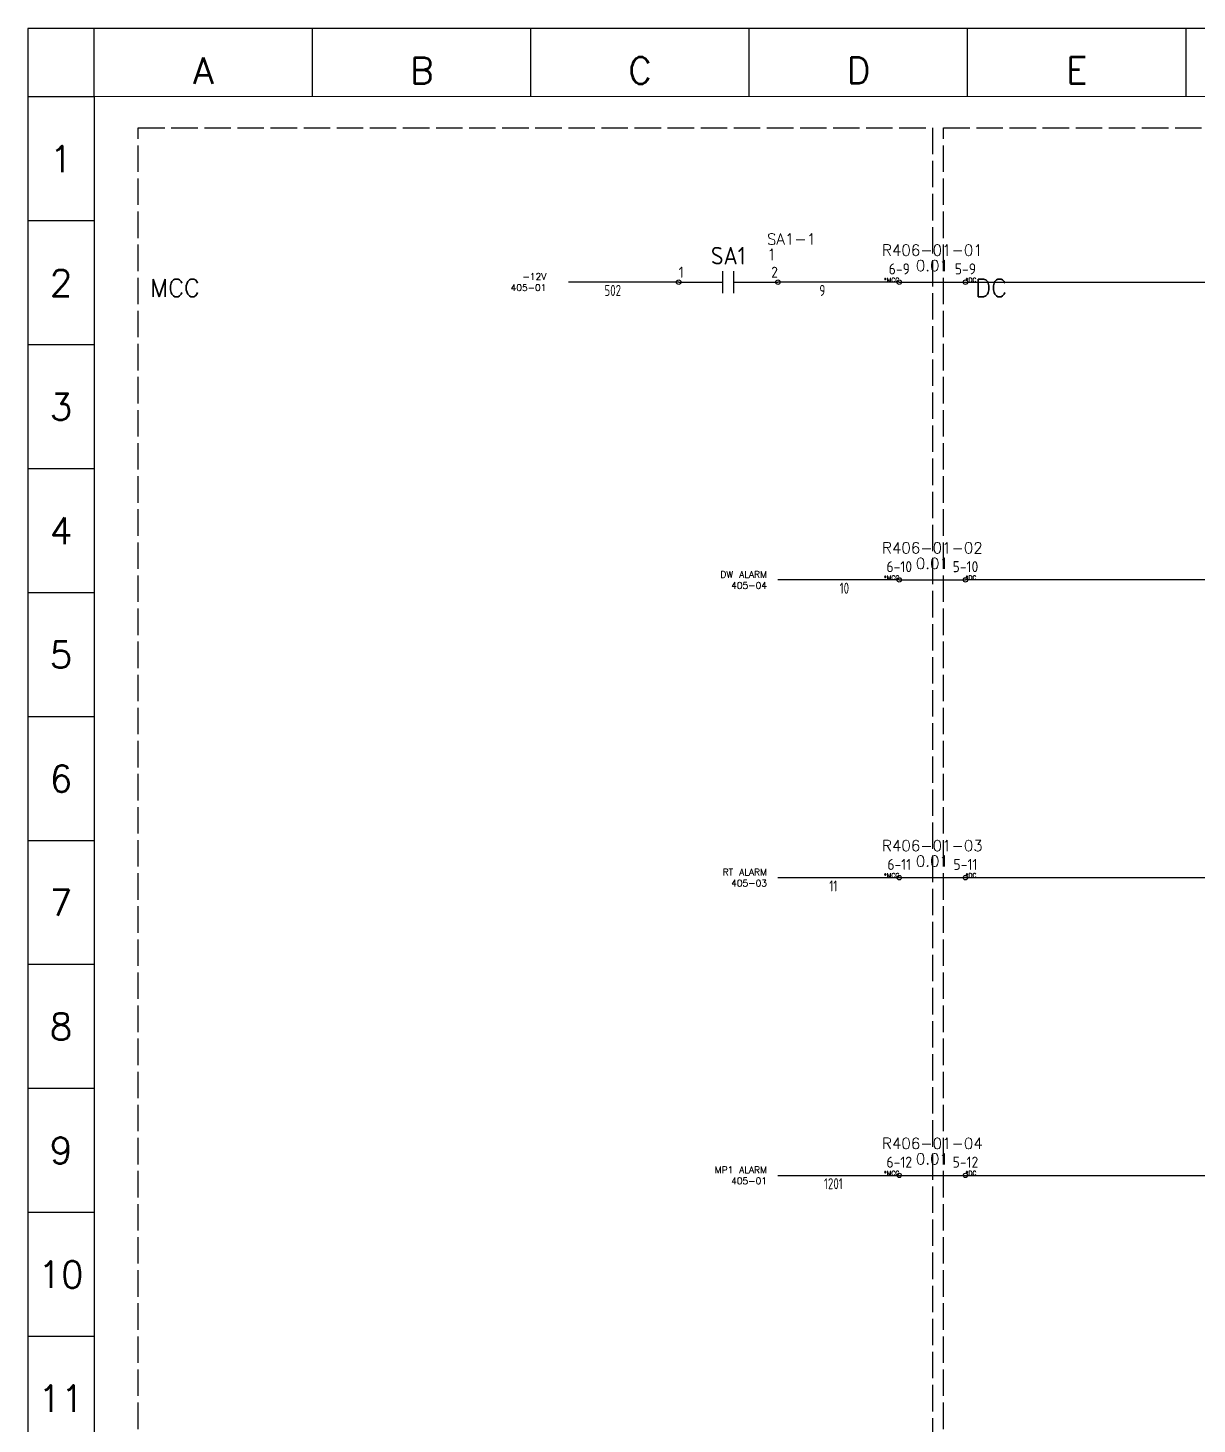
# Model space of a CAD drawing. Header units: millimetres. Extents: x 0 to 1020, y 0 to 646.
# Drawn here: x 0 to 265, y 328.6 to 645.1 of the extents above; entities that cross this region are included whole.
import ezdxf
from ezdxf.enums import TextEntityAlignment as Align

# ---------------------------------------------------------------- set-up
doc = ezdxf.new("R2010")
doc.units = ezdxf.units.MM
doc.header["$LTSCALE"] = 0.5
doc.linetypes.add('ACAD_ISO02W100', pattern=[15, 12, -3])
for name, color, linetype in [('LOCBOX', 7, 'ACAD_ISO02W100'), ('NETLIST', 50, 'Continuous'), ('OUTLINE_GRID', 7, 'Continuous'), ('WIREFIXED', 7, 'Continuous'), ('WIRES', 7, 'Continuous')]:
    doc.layers.add(name, color=color, linetype=linetype)
doc.styles.get("Standard").update_dxf_attribs({"font": 'txt.shx', "bigfont": 'gbcbig.shx'})
doc.styles.add('WD_IEC', font='isocp2.shx', dxfattribs={"width": 0.9, "height": 4})

# ---------------------------------------------------------------- blocks, each defined once
blk = doc.blocks.new('2010 Grid')
at = {"layer": 'OUTLINE_GRID'}
for p, q in [((0, 481.25), (0, 0)), ((850, 481.25), (0, 481.25)), ((12.5, 468.31), (12.5, 481.25)), ((53.75, 468.33), (53.75, 481.27)), ((95, 468.35), (95, 481.29)), ((136.25, 468.37), (136.25, 481.32)), ((177.5, 468.39), (177.5, 481.34)), ((218.75, 468.41), (218.75, 481.36)), ((12.5, 468.31), (0, 468.31)), ((837.5, 468.74), (12.5, 468.31)), ((12.5, 468.31), (12.5, 0)), ((12.5, 444.89), (0, 444.89)), ((12.5, 421.47), (0, 421.47)), ((12.5, 398.06), (0, 398.06)), ((12.5, 374.64), (0, 374.64)), ((12.5, 351.23), (0, 351.23)), ((12.5, 327.81), (0, 327.81)), ((12.5, 304.4), (0, 304.4)), ((12.5, 280.98), (0, 280.98)), ((12.5, 257.57), (0, 257.57)), ((12.5, 234.15), (0, 234.15))]:
    blk.add_line(p, q, dxfattribs=at)
at = {"layer": 'OUTLINE_GRID', "char_height": 5, "width": 17.7556, "attachment_point": 5}
for s, insert in [('A', (33.12, 473.28)), ('B', (74.38, 473.3)), ('C', (115.62, 473.32)), ('D', (156.88, 473.34)), ('E', (198.12, 473.37)), ('1', (6.25, 456.6)), ('2', (6.25, 433.18)), ('3', (6.25, 409.77)), ('4', (6.25, 386.35)), ('5', (6.25, 362.94)), ('6', (6.25, 339.52)), ('7', (6.25, 316.11)), ('8', (6.25, 292.69)), ('9', (6.25, 269.28)), ('10', (6.25, 245.86)), ('11', (6.25, 222.44))]:
    blk.add_mtext(s, dxfattribs=dict(at, insert=insert))
blk = doc.blocks.new('INTERCONNECT-H1')
blk.add_line((-2.5, 0), (12.5, 0))
for centre in [(-2.5, 0), (12.5, 0)]:
    blk.add_circle(centre, 0.5)
at = {"style": 'WD_IEC', "flags": 1}
for tag, height, p in [('LOC', 4, (5, 10)), ('TAG1', 4, (-2.43, 3.16)), ('DESC1', 2.5, (5, -2.5))]:
    blk.add_attdef(tag, text='', height=height, dxfattribs=at).set_placement(p, align=Align.MIDDLE_CENTER)
at = {"style": 'WD_IEC', "flags": 8}
for tag, p in [('TERM01', (-2.5, 1)), ('TERM02', (12.5, 1))]:
    blk.add_attdef(tag, text='', height=2.5, dxfattribs=at).set_placement(p, align=Align.BOTTOM_CENTER)
at = {"style": 'WD_IEC', "flags": 1}
blk.add_attdef('X4TERM01', (-2.5, 0), '', height=0.5, dxfattribs=at)
blk.add_attdef('X1TERM02', text='', height=0.5, dxfattribs=at).set_placement((12.5, 0), align=Align.RIGHT)
at = {"layer": 'NETLIST'}
for tag, p in [('NETTAG', (5, 6)), ('NETVALUE', (5, 2.5))]:
    blk.add_attdef(tag, text='', height=2.5, dxfattribs=at).set_placement(p, align=Align.CENTER)
blk.add_attdef('X4TERMDESC01', text='', height=1, dxfattribs=at).set_placement((-2.5, 0), align=Align.RIGHT)
blk.add_attdef('X1TERMDESC02', (12.5, 0), '', height=1, dxfattribs=at)
blk = doc.blocks.new('CONTACT-NO')
for p, q in [((2.5, 0), (12.5, 0)), ((12.5, -2.5), (12.5, 2.5)), ((15, -2.5), (15, 2.5)), ((15, 0), (25, 0))]:
    blk.add_line(p, q)
for centre in [(2.5, 0), (25, 0)]:
    blk.add_circle(centre, 0.5)
at = {"style": 'WD_IEC', "flags": 1}
blk.add_attdef('LOC', text='', height=4, dxfattribs=at).set_placement((13.75, 11), align=Align.MIDDLE_CENTER)
at = {"style": 'WD_IEC'}
for tag, height, p in [('TAG1', 4, (13.75, 6)), ('DESC1', 2.5, (13.75, -5))]:
    blk.add_attdef(tag, text='', height=height, dxfattribs=at).set_placement(p, align=Align.MIDDLE_CENTER)
for tag, p, height, flags in [('TERM01', (2.5, 1), 2.5, 8), ('X4TERM01', (2.5, 0), 0.64, 1), ('X1TERM02', (25, 0), 0.64, 1)]:
    blk.add_attdef(tag, p, '', height=height, dxfattribs=dict(at, flags=flags))
at = {"style": 'WD_IEC', "flags": 8}
blk.add_attdef('TERM02', text='', height=2.5, dxfattribs=at).set_placement((25, 1), align=Align.RIGHT)
at = {"layer": 'NETLIST'}
for tag, p, height in [('NETTAG', (22.5, 8.5), 2.5), ('NETVALUE', (22.5, 5), 2.56)]:
    blk.add_attdef(tag, p, '', height=height, dxfattribs=at)
blk = doc.blocks.new('WD_WNH2')
at = {"linetype": 'Continuous', "style": 'WD_IEC', "width": 0.8}
blk.add_attdef('WIRENO', text='', height=2.5, dxfattribs=at).set_placement((0, 0), align=Align.TOP_CENTER)
at = {"style": 'WD_IEC', "flags": 1}
for tag, p in [('W02USER', (0, -1.21)), ('W03USER', (0, -1.33)), ('W04USER', (0, -1.46)), ('W05USER', (0, -1.58)), ('W06USER', (0, -1.71)), ('W07USER', (0, -1.83)), ('W08USER', (0, -1.96)), ('W09USER', (0, -2.08)), ('W01USER', (0, -1.08)), ('W10USER', (0, -2.21))]:
    blk.add_attdef(tag, text='', height=0.08, dxfattribs=at).set_placement(p, align=Align.CENTER)

msp = doc.modelspace()

# ---------------------------------------------------------------- linework, layer by layer
at = {"layer": 'LOCBOX'}
for points in [[(25, 622.5), (205, 622.5), (205, 80), (25, 80)], [(207.5, 622.5), (990, 622.5), (990, 80), (207.5, 80)]]:
    msp.add_lwpolyline(points, close=True, dxfattribs=at)
at = {"layer": 'WIRES'}
for p, q in [((147.5, 587.5), (122.5, 587.5)), ((197.5, 587.5), (170, 587.5)), ((212.5, 587.5), (300, 587.5)), ((197.5, 520), (170, 520)), ((300, 520), (212.5, 520)), ((170, 452.5), (197.5, 452.5)), ((212.5, 452.5), (300, 452.5)), ((170, 385), (197.5, 385)), ((212.5, 385), (300, 385))]:
    msp.add_line(p, q, dxfattribs=at)

# ---------------------------------------------------------------- block references
at = {"xscale": 1.2, "yscale": 1.2, "zscale": 1.2}
msp.add_blockref('2010 Grid', (0, 67.5), dxfattribs=at)
ref = msp.add_blockref('CONTACT-NO', (145, 587.5))
ref.add_attrib('NETTAG', 'SA1-1', (167.5, 596), dxfattribs={"layer": 'NETLIST', "height": 2.5})
ref.add_attrib('NETVALUE', '1', (167.5, 592.5), dxfattribs={"layer": 'NETLIST', "height": 2.56})
ref.add_attrib('TAG1', 'SA1', dxfattribs={"height": 4, "style": 'WD_IEC'}).set_placement((158.75, 593.5), align=Align.MIDDLE_CENTER)
ref.add_attrib('TERM01', '1', (147.5, 588.5), dxfattribs={"height": 2.5, "style": 'WD_IEC'})
ref.add_attrib('TERM02', '2', dxfattribs={"height": 2.5, "style": 'WD_IEC'}).set_placement((170, 588.5), align=Align.RIGHT)
ref = msp.add_blockref('INTERCONNECT-H1', (200, 587.5))
ref.add_attrib('TERM02', '5-9', dxfattribs={"height": 2.5, "style": 'WD_IEC'}).set_placement((212.5, 588.5), align=Align.BOTTOM_CENTER)
ref.add_attrib('TERM01', '6-9', dxfattribs={"height": 2.5, "style": 'WD_IEC'}).set_placement((197.5, 588.5), align=Align.BOTTOM_CENTER)
ref.add_attrib('NETVALUE', '0.01', dxfattribs={"layer": 'NETLIST', "height": 2.5}).set_placement((205, 590), align=Align.CENTER)
ref.add_attrib('NETTAG', 'R406-01-01', dxfattribs={"layer": 'NETLIST', "height": 2.5}).set_placement((205, 593.5), align=Align.CENTER)
ref.add_attrib('X4TERMDESC01', '*MCC', dxfattribs={"layer": 'NETLIST', "height": 1}).set_placement((197.5, 587.5), align=Align.RIGHT)
ref.add_attrib('X1TERMDESC02', '*DC', (212.5, 587.5), dxfattribs={"layer": 'NETLIST', "height": 1})
ref = msp.add_blockref('INTERCONNECT-H1', (200, 520))
ref.add_attrib('TERM02', '5-10', dxfattribs={"height": 2.5, "style": 'WD_IEC'}).set_placement((212.5, 521), align=Align.BOTTOM_CENTER)
ref.add_attrib('TERM01', '6-10', dxfattribs={"height": 2.5, "style": 'WD_IEC'}).set_placement((197.5, 521), align=Align.BOTTOM_CENTER)
ref.add_attrib('NETVALUE', '0.01', dxfattribs={"layer": 'NETLIST', "height": 2.5}).set_placement((205, 522.5), align=Align.CENTER)
ref.add_attrib('NETTAG', 'R406-01-02', dxfattribs={"layer": 'NETLIST', "height": 2.5}).set_placement((205, 526), align=Align.CENTER)
ref.add_attrib('X4TERMDESC01', '*MCC', dxfattribs={"layer": 'NETLIST', "height": 1}).set_placement((197.5, 520), align=Align.RIGHT)
ref.add_attrib('X1TERMDESC02', '*DC', (212.5, 520), dxfattribs={"layer": 'NETLIST', "height": 1})
ref = msp.add_blockref('INTERCONNECT-H1', (200, 452.5))
ref.add_attrib('TERM02', '5-11', dxfattribs={"height": 2.5, "style": 'WD_IEC'}).set_placement((212.5, 453.5), align=Align.BOTTOM_CENTER)
ref.add_attrib('TERM01', '6-11', dxfattribs={"height": 2.5, "style": 'WD_IEC'}).set_placement((197.5, 453.5), align=Align.BOTTOM_CENTER)
ref.add_attrib('NETVALUE', '0.01', dxfattribs={"layer": 'NETLIST', "height": 2.5}).set_placement((205, 455), align=Align.CENTER)
ref.add_attrib('NETTAG', 'R406-01-03', dxfattribs={"layer": 'NETLIST', "height": 2.5}).set_placement((205, 458.5), align=Align.CENTER)
ref.add_attrib('X4TERMDESC01', '*MCC', dxfattribs={"layer": 'NETLIST', "height": 1}).set_placement((197.5, 452.5), align=Align.RIGHT)
ref.add_attrib('X1TERMDESC02', '*DC', (212.5, 452.5), dxfattribs={"layer": 'NETLIST', "height": 1})
ref = msp.add_blockref('INTERCONNECT-H1', (200, 385))
ref.add_attrib('TERM02', '5-12', dxfattribs={"height": 2.5, "style": 'WD_IEC'}).set_placement((212.5, 386), align=Align.BOTTOM_CENTER)
ref.add_attrib('TERM01', '6-12', dxfattribs={"height": 2.5, "style": 'WD_IEC'}).set_placement((197.5, 386), align=Align.BOTTOM_CENTER)
ref.add_attrib('NETVALUE', '0.01', dxfattribs={"layer": 'NETLIST', "height": 2.5}).set_placement((205, 387.5), align=Align.CENTER)
ref.add_attrib('NETTAG', 'R406-01-04', dxfattribs={"layer": 'NETLIST', "height": 2.5}).set_placement((205, 391), align=Align.CENTER)
ref.add_attrib('X4TERMDESC01', '*MCC', dxfattribs={"layer": 'NETLIST', "height": 1}).set_placement((197.5, 385), align=Align.RIGHT)
ref.add_attrib('X1TERMDESC02', '*DC', (212.5, 385), dxfattribs={"layer": 'NETLIST', "height": 1})
at = {"layer": 'WIREFIXED'}
ref = msp.add_blockref('WD_WNH2', (132.5, 587.5), dxfattribs=at)
ref.add_attrib('WIRENOF', '502', dxfattribs={"linetype": 'Continuous', "height": 2.5, "style": 'WD_IEC', "width": 0.8}).set_placement((132.56, 586.87), align=Align.TOP_CENTER)
ref = msp.add_blockref('WD_WNH2', (180, 587.5), dxfattribs=at)
ref.add_attrib('WIRENOF', '9', dxfattribs={"linetype": 'Continuous', "height": 2.5, "style": 'WD_IEC', "width": 0.8}).set_placement((180.06, 586.87), align=Align.TOP_CENTER)
ref = msp.add_blockref('WD_WNH2', (185, 520), dxfattribs=at)
ref.add_attrib('WIRENOF', '10', dxfattribs={"linetype": 'Continuous', "height": 2.5, "style": 'WD_IEC', "width": 0.8}).set_placement((185.06, 519.37), align=Align.TOP_CENTER)
ref = msp.add_blockref('WD_WNH2', (182.5, 452.5), dxfattribs=at)
ref.add_attrib('WIRENOF', '11', dxfattribs={"linetype": 'Continuous', "height": 2.5, "style": 'WD_IEC', "width": 0.8}).set_placement((182.56, 451.87), align=Align.TOP_CENTER)
ref = msp.add_blockref('WD_WNH2', (182.5, 385), dxfattribs=at)
ref.add_attrib('WIRENOF', '1201', dxfattribs={"linetype": 'Continuous', "height": 2.5, "style": 'WD_IEC', "width": 0.8}).set_placement((182.56, 384.37), align=Align.TOP_CENTER)

# ---------------------------------------------------------------- texts
at = {"char_height": 1.5, "attachment_point": 6}
for s, width, insert in [('-12V\\P405-01', 15, (117.5, 587.5)), ('DW ALARM\\P405-04', 23.2912, (167.5, 520)), ('RT ALARM\\P405-03', 23.2912, (167.5, 452.5)), ('MP1 ALARM\\P405-01', 23.2912, (167.5, 385))]:
    msp.add_mtext_dynamic_manual_height_columns(s, width=width, gutter_width=0.5, heights=[0], dxfattribs=dict(at, insert=insert))
at = {"layer": 'LOCBOX'}
for s, p in [('MCC', (33.33, 583)), ('DC', (218.33, 583))]:
    msp.add_text(s, height=4, dxfattribs=at).set_placement(p, align=Align.BOTTOM_CENTER)

doc.saveas('drawing.dxf')
